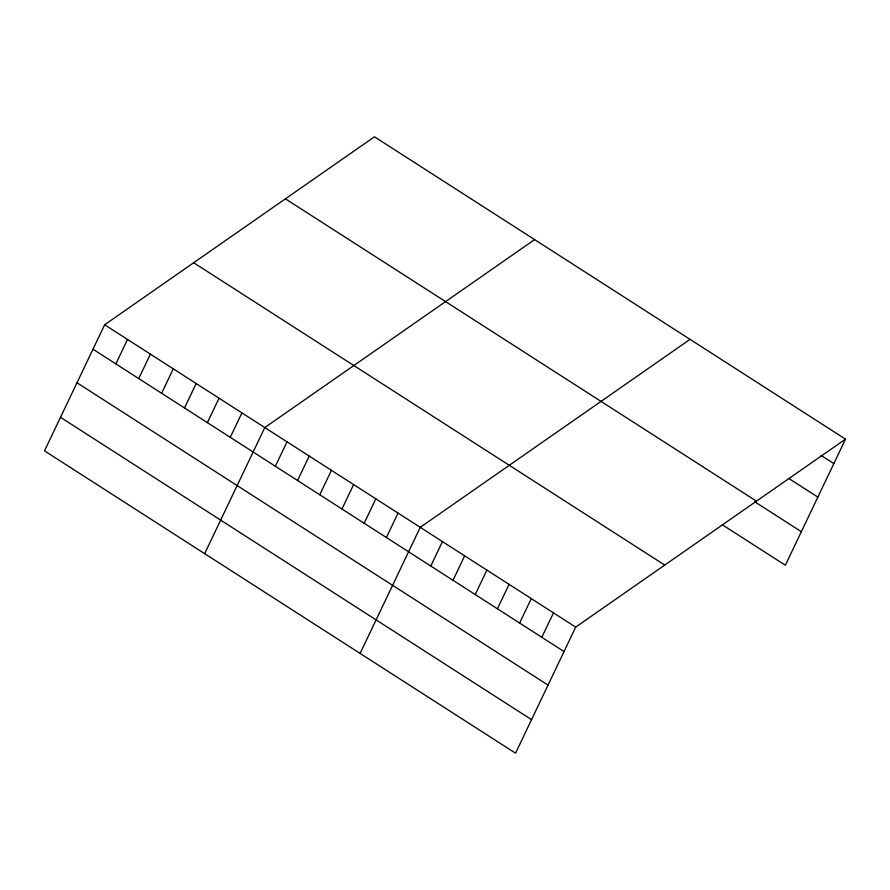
<?xml version="1.0" encoding="UTF-8"?>
<svg xmlns="http://www.w3.org/2000/svg" width="890" height="890" viewBox="0 0 890 890"><rect width="100%" height="100%" fill="white"/><g stroke="black" fill="none" stroke-linecap="round" stroke-linejoin="round"><path stroke-width="1.33" d="M104.642 324.772L44.5 450.863L515.555 753.196L575.697 627.105L845.5 439.137L374.445 136.804L104.642 324.772L575.697 627.105M115.867 363.899L127.526 339.457M138.74 378.584L150.399 354.142M161.624 393.269L173.283 368.827M184.508 407.954L196.167 383.512M207.381 422.639L219.04 398.197M230.265 437.324L241.924 412.882M204.656 553.658L264.808 427.567L534.601 239.588M275.355 466.26L287.014 441.818M297.56 480.511L309.219 456.069M319.766 494.773L331.425 470.32M341.971 509.024L353.63 484.583M364.177 523.276L375.836 498.834M386.382 537.527L398.041 513.085M360.105 653.427L420.247 527.336L690.05 339.368M430.793 566.029L442.464 541.587M453.01 580.28L464.669 555.838M475.216 594.542L486.875 570.09M497.421 608.793L509.08 584.352M519.626 623.044L531.286 598.603M541.832 637.296L553.491 612.854M845.5 439.137L785.358 565.228L722.246 524.722M820.981 455.324L833.841 463.579M788.618 478.364L817.843 497.121M285.412 198.826L756.467 501.159M754.609 501.682L801.356 531.686M193.675 262.739L664.73 565.072M92.983 349.214L564.038 651.547M76.985 382.767L548.04 685.089M60.498 417.321L531.553 719.654"/></g></svg>
